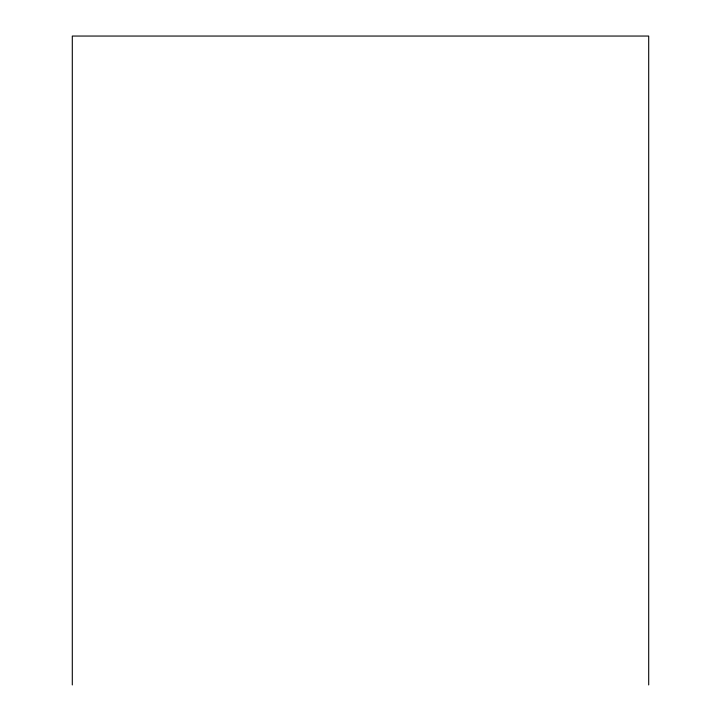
<?xml version="1.0" encoding="UTF-8"?>
<svg xmlns="http://www.w3.org/2000/svg" width="721" height="721" viewBox="0 0 721 721"><rect width="100%" height="100%" fill="white"/><g stroke="black" fill="none" stroke-linecap="round" stroke-linejoin="round"><path stroke-width="1.08" d="M648.702 684.95L648.702 36.05L72.298 36.05L72.298 684.95"/></g></svg>
